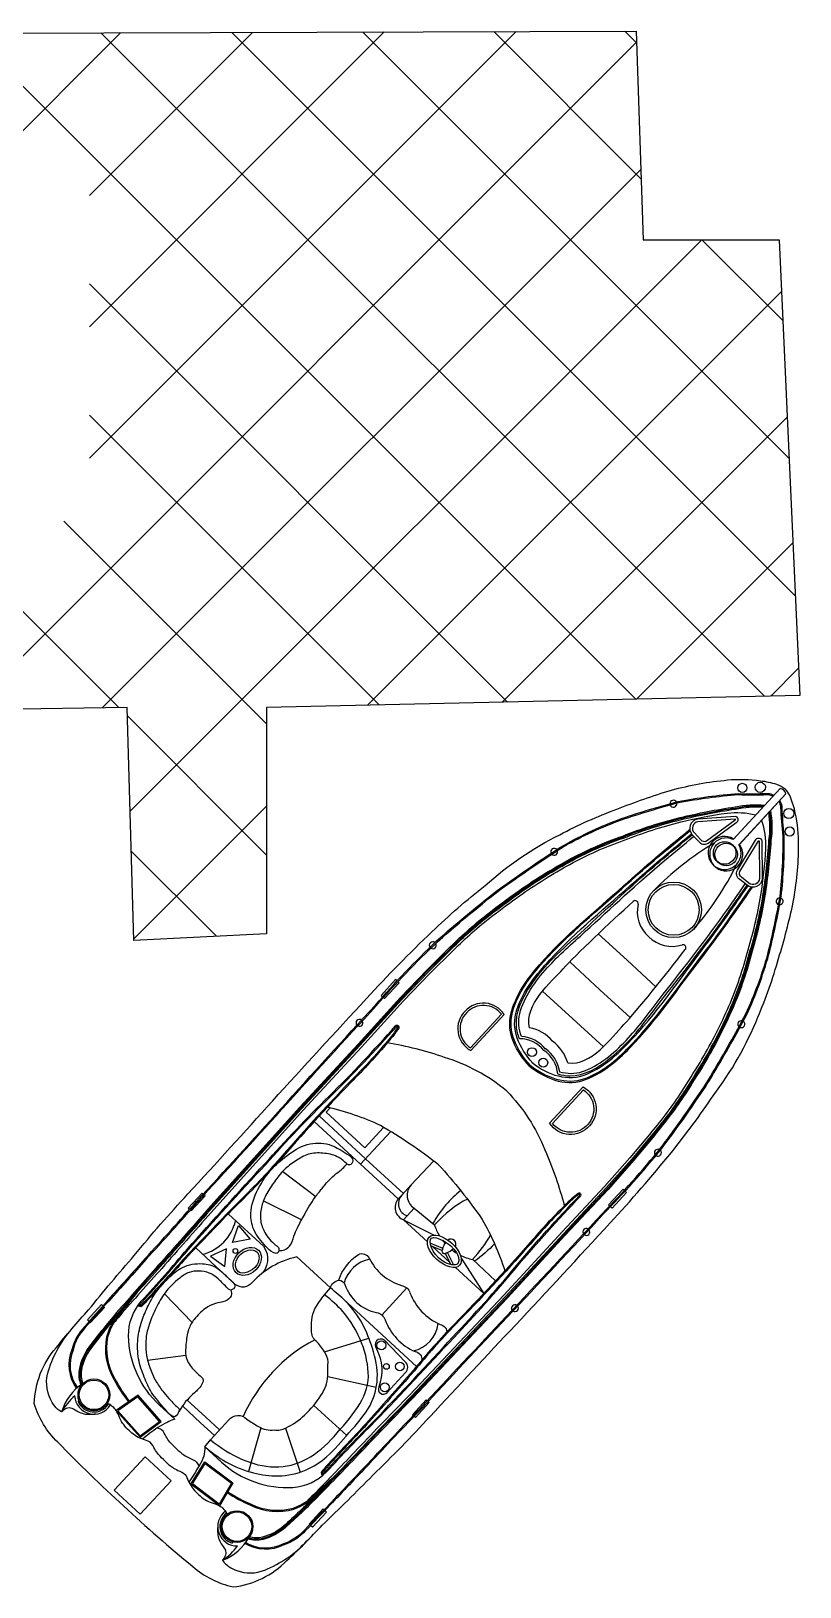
# Model space of a CAD drawing. Header units: metres. Extents: x 261354 to 266452, y 2168453 to 2172813.
# Drawn here: x 262132.7 to 262185.3, y 2168828.3 to 2168934.7 of the extents above; entities that cross this region are included whole.
import ezdxf

# ---------------------------------------------------------------- set-up
doc = ezdxf.new("R2010")
doc.units = ezdxf.units.M
doc.layers.add('PORT', color=5, linetype='Continuous')

msp = doc.modelspace()

# ---------------------------------------------------------------- linework, layer by layer
at = {"color": 32, "true_color": 0xcd6928}
for p, q in [((262173.46, 2168871.16), (262171.48, 2168872.98)), ((262171.61, 2168869.15), (262169.55, 2168871.06)), ((262173.46, 2168871.16), (262175.44, 2168869.33)), ((262169.76, 2168867.15), (262167.69, 2168869.06)), ((262171.61, 2168869.15), (262173.68, 2168867.25)), ((262169.76, 2168867.15), (262171.84, 2168865.24)), ((262155.59, 2168857.59), (262152.43, 2168860.51)), ((262155.24, 2168857.21), (262152.08, 2168860.13)), ((262149.92, 2168856.72), (262152.19, 2168855.01)), ((262148.6, 2168854.71), (262151.22, 2168853.41)), ((262158.91, 2168854.2), (262158.18, 2168853.41)), ((262158.18, 2168853.41), (262159.81, 2168851.91)), ((262158.18, 2168853.41), (262160.28, 2168852.37)), ((262160.87, 2168851.45), (262160, 2168851.81)), ((262160.81, 2168851.31), (262160.04, 2168851.63)), ((262160.18, 2168851.57), (262161.33, 2168850.51)), ((262161.02, 2168851.12), (262161.42, 2168850.35)), ((262161.16, 2168851.19), (262161.6, 2168850.33)), ((262162.11, 2168850.8), (262163.66, 2168848.37)), ((262161.71, 2168850.17), (262163.66, 2168848.37)), ((262156.7, 2168846.9), (262158.41, 2168848.76)), ((262141.84, 2168848.36), (262143.73, 2168846.4)), ((262153.79, 2168848.25), (262159.07, 2168843.38)), ((262152.78, 2168844.39), (262155.81, 2168845.31)), ((262140.68, 2168843.82), (262143.29, 2168844.15)), ((262153, 2168842.7), (262156.32, 2168841.97)), ((262143.4, 2168841.09), (262144.66, 2168839.92)), ((262136, 2168841.05), (262135.93, 2168841.02)), ((262143.07, 2168840.68), (262144.31, 2168839.54)), ((262152.04, 2168840.72), (262154.3, 2168838.66)), ((262145.26, 2168838.67), (262144.31, 2168839.54)), ((262145.61, 2168839.05), (262144.66, 2168839.92)), ((262148.42, 2168839.19), (262147.58, 2168836.2)), ((262150.11, 2168839.16), (262151.11, 2168836.16)), ((262146.49, 2168831.38), (262146.47, 2168831.31))]:
    msp.add_line(p, q, dxfattribs=at)
for points in [[(262139.06, 2168833.84, -0.01736), (262134.54, 2168838.21, -0.12634), (262132.94, 2168840.84, -0.172899), (262134.43, 2168844.66, -0.013884), (262136.65, 2168847.25, -0.008973), (262139.78, 2168850.98, -0.01509), (262143.44, 2168855.18, 0.002245), (262149.22, 2168861.53, -0.003342), (262155.66, 2168868.55, -0.016984), (262160.12, 2168873.11, -0.024546), (262163.76, 2168876.27, -0.067942), (262168.86, 2168879.75, -0.033948), (262172.76, 2168881.49, -0.022001), (262176.5, 2168882.8, -0.042872), (262180.33, 2168883.49, -0.059514), (262182.58, 2168883.44, -0.046364), (262183.67, 2168883.2, -0.104882), (262184.27, 2168882.88, -0.104882)], [(262139.06, 2168833.84, 0.01736), (262143.78, 2168829.7, 0.12634), (262146.53, 2168828.31, 0.172899), (262150.21, 2168830.11, 0.013884), (262152.62, 2168832.53, 0.008973), (262156.08, 2168835.95, 0.01509), (262159.97, 2168839.94, -0.002245), (262165.83, 2168846.21, 0.003342), (262172.3, 2168853.2, 0.016984), (262176.49, 2168858.02, 0.024546), (262179.34, 2168861.9, 0.067942), (262182.4, 2168867.27, 0.033948), (262183.82, 2168871.29, 0.022001), (262184.82, 2168875.13, 0.042872), (262185.19, 2168879.01, 0.059514), (262184.96, 2168881.24, 0.046364), (262184.63, 2168882.31, 0.104882), (262184.27, 2168882.88, 0.104882)], [(262140.52, 2168850.76, 0.006425), (262144.03, 2168854.67, 0.002217), (262149.8, 2168861, -0.003368), (262156.26, 2168868.1, -0.024633), (262160.44, 2168872.48, -0.015037), (262163.5, 2168875.06, -0.025439), (262165.27, 2168876.42, -0.013843), (262169.12, 2168879.02, -0.040266), (262173.07, 2168880.85, -0.016729), (262176.96, 2168882.02, -0.029739), (262181.07, 2168882.56, 0.01525), (262183.02, 2168882.57, -0.132389), (262183.37, 2168882.5, -0.028442), (262183.5, 2168882.44, -0.028442)], [(262140.58, 2168850.71, 0.006424), (262144.09, 2168854.62, 0.002217), (262149.85, 2168860.95, -0.003368), (262156.32, 2168868.05, -0.024633), (262160.5, 2168872.42, -0.015038), (262163.55, 2168875, -0.025461), (262165.31, 2168876.36, -0.013839), (262169.16, 2168878.96, -0.040238), (262173.09, 2168880.77, -0.016715), (262176.98, 2168881.94, -0.029693), (262181.07, 2168882.49, 0.015234), (262183.03, 2168882.49, -0.134036), (262183.34, 2168882.43, -0.024879), (262183.45, 2168882.38, -0.024879)], [(262155.74, 2168836.73, -0.006424), (262159.35, 2168840.54, -0.002217), (262165.2, 2168846.8, 0.003368), (262171.75, 2168853.82, 0.024633), (262175.77, 2168858.34, 0.015038), (262178.1, 2168861.59, 0.025461), (262179.31, 2168863.46, 0.013839), (262181.58, 2168867.5, 0.040238), (262183.08, 2168871.57, 0.016715), (262183.92, 2168875.54, 0.029693), (262184.13, 2168879.66, -0.015234), (262183.98, 2168881.61, 0.134036), (262183.9, 2168881.92, 0.024879), (262183.84, 2168882.02, 0.024879)], [(262155.8, 2168836.68, -0.006425), (262159.41, 2168840.49, -0.002217), (262165.26, 2168846.75, 0.003368), (262171.81, 2168853.77, 0.024633), (262175.83, 2168858.29, 0.015037), (262178.16, 2168861.54, 0.025439), (262179.37, 2168863.42, 0.013843), (262181.65, 2168867.46, 0.040266), (262183.15, 2168871.55, 0.016729), (262184, 2168875.53, 0.029739), (262184.21, 2168879.67, -0.01525), (262184.06, 2168881.61, 0.132389), (262183.97, 2168881.95, 0.028442), (262183.89, 2168882.08, 0.028442)], [(262161.38, 2168872.07, -0.031596), (262164.03, 2168874.41, -0.004928), (262165.92, 2168875.82, -0.02844), (262169.4, 2168877.99, -0.042875), (262173.17, 2168879.66, -0.035347), (262177.09, 2168880.92, -0.024093), (262180.84, 2168881.65, -0.079837), (262182.88, 2168881.77)], [(262161.44, 2168872.02, -0.031592), (262164.08, 2168874.35, -0.004926), (262165.97, 2168875.76, -0.028436), (262169.44, 2168877.92, -0.042895), (262173.19, 2168879.59, -0.035363), (262177.1, 2168880.85, -0.024111), (262180.85, 2168881.57, -0.077658), (262182.82, 2168881.7, -0.077658)], [(262161.49, 2168871.96, -0.031588), (262164.13, 2168874.29, -0.004924), (262166.01, 2168875.69, -0.028433), (262169.47, 2168877.85, -0.042917), (262173.22, 2168879.52, -0.035379), (262177.12, 2168880.77, -0.02413), (262180.87, 2168881.5, -0.075408), (262182.75, 2168881.63, -0.075408)], [(262161.6, 2168871.86, -0.031581), (262164.22, 2168874.17, -0.00492), (262166.1, 2168875.57, -0.028426), (262169.55, 2168877.72, -0.042959), (262173.27, 2168879.37, -0.035411), (262177.16, 2168880.62, -0.028829), (262180.3, 2168881.23, -0.092336), (262182.26, 2168881.1, -0.080328)], [(262175.12, 2168859.39, 0.031581), (262177.21, 2168862.19, 0.00492), (262178.45, 2168864.18, 0.028426), (262180.32, 2168867.79, 0.042959), (262181.66, 2168871.64, 0.035411), (262182.6, 2168875.61, 0.028829), (262182.95, 2168878.79, 0.092336), (262182.66, 2168880.74, 0.080328)], [(262175.24, 2168859.29, 0.031588), (262177.34, 2168862.11, 0.004924), (262178.59, 2168864.1, 0.028433), (262180.46, 2168867.73, 0.042917), (262181.81, 2168871.6, 0.035379), (262182.75, 2168875.59, 0.02413), (262183.16, 2168879.38, 0.075408), (262183.15, 2168881.27, 0.075408)], [(262175.29, 2168859.25, 0.031592), (262177.41, 2168862.07, 0.004926), (262178.65, 2168864.06, 0.028436), (262180.53, 2168867.69, 0.042895), (262181.89, 2168871.58, 0.035363), (262182.82, 2168875.57, 0.024111), (262183.24, 2168879.37, 0.077658), (262183.21, 2168881.34, 0.077658)], [(262175.35, 2168859.2, 0.031596), (262177.47, 2168862.03, 0.004928), (262178.72, 2168864.02, 0.02844), (262180.6, 2168867.66, 0.042875), (262181.96, 2168871.55, 0.035347), (262182.9, 2168875.56, 0.024093), (262183.32, 2168879.36, 0.079837), (262183.28, 2168881.41)], [(262177.92, 2168879.75), (262178.34, 2168879.3, 0.382221), (262179, 2168879.17), (262180.93, 2168880.58, 0.786544), (262180.86, 2168881), (262178.29, 2168880.82, 0.616464), (262177.92, 2168879.75, 3.844907)], [(262181.66, 2168876.3), (262181.18, 2168876.68, -0.382221), (262181, 2168877.33), (262182.25, 2168879.37, -0.786544), (262182.68, 2168879.33), (262182.7, 2168876.75, -0.616464), (262181.66, 2168876.3, -3.844907)], [(262161.38, 2168872.07), (262159.77, 2168870.48), (262157.95, 2168868.59), (262155.08, 2168865.43), (262151.1, 2168861.12), (262144.8, 2168854.13, -0.002601), (262141.42, 2168850.3, 0.004411), (262138.55, 2168847.04, 0.013009), (262136.67, 2168844.71, 0.113396), (262136.01, 2168843.15, 0.146005), (262136.13, 2168842.13, 1.595219)], [(262161.44, 2168872.02), (262159.83, 2168870.43), (262158.01, 2168868.54), (262155.13, 2168865.38), (262151.16, 2168861.07), (262144.86, 2168854.08, -0.002601), (262141.48, 2168850.25, 0.004411), (262138.61, 2168846.99, 0.013003), (262136.73, 2168844.66, 0.113337), (262136.08, 2168843.14, 0.144821), (262136.19, 2168842.17, 0.138987)], [(262161.49, 2168871.96), (262159.88, 2168870.37), (262158.07, 2168868.48), (262155.19, 2168865.33), (262151.21, 2168861.01), (262144.92, 2168854.03, -0.002601), (262141.54, 2168850.19, 0.00441), (262138.66, 2168846.94, 0.012997), (262136.8, 2168844.62, 0.113276), (262136.16, 2168843.13, 0.142458), (262136.26, 2168842.22, 0.142458)], [(262161.6, 2168871.85), (262159.99, 2168870.26), (262158.18, 2168868.38), (262155.3, 2168865.22), (262151.33, 2168860.91), (262145.03, 2168853.92, -0.002601), (262141.65, 2168850.09, 0.00441), (262138.78, 2168846.84, 0.002867), (262138.36, 2168846.34, 0.002867)], [(262162.78, 2168864.98), (262165.07, 2168867.46, 0.483063), (262162.39, 2168867.69, 0.50024), (262162.78, 2168864.98, 0.418424)], [(262142.54, 2168839.79), (262141.51, 2168840.73, -0.202722), (262139.38, 2168845.47, -0.178768), (262140.25, 2168847.84, 0.010028), (262143.41, 2168851.42, -0.005356), (262148.7, 2168857.25, -0.016605), (262153.09, 2168861.87, 0.018921), (262157.63, 2168866.68, -0.925873), (262157.85, 2168866.53, -0.041202), (262157.13, 2168865.59, -0.024461), (262154.57, 2168862.8, 0.012888), (262149.65, 2168857.4, -0.019359), (262146.69, 2168854.32, 0.002375), (262143.27, 2168850.75, -0.006386), (262141.16, 2168848.42, -0.013656), (262140.29, 2168847.5, -0.862706), (262140.1, 2168847.64, 0.648089)], [(262140.16, 2168847.6, -0.016488), (262140.31, 2168847.79, 0.010023), (262143.47, 2168851.37, -0.005356), (262148.76, 2168857.2, -0.016607), (262153.15, 2168861.81, 0.018921), (262157.69, 2168866.62, 0.01143), (262157.69, 2168866.63, -0.913283), (262157.78, 2168866.57, -0.041174), (262157.08, 2168865.64, -0.024478), (262154.51, 2168862.85, 0.012889), (262149.59, 2168857.45, -0.019362), (262146.64, 2168854.37, 0.002377), (262143.21, 2168850.8, -0.006391), (262141.1, 2168848.47, -0.013664), (262140.23, 2168847.55, 0.000701), (262140.23, 2168847.55, -0.819976), (262140.16, 2168847.6, -0.819976)], [(262165.23, 2168862.23, 0.096403), (262160.99, 2168864.52, 0.040538), (262157.07, 2168865.52, 1.92312)], [(262168.17, 2168860.02), (262170.46, 2168862.5, -0.483063), (262170.9, 2168859.84, -0.50024), (262168.17, 2168860.02, -0.418424)], [(262165.23, 2168862.23, -0.096403), (262167.85, 2168858.19, -0.040538), (262169.17, 2168854.37, -1.92312)], [(262160.57, 2168857.18, 0.033687), (262156.61, 2168859.86, 0.051879), (262152.98, 2168861.11, 1.92312)], [(262175.35, 2168859.2), (262173.9, 2168857.46), (262172.16, 2168855.49), (262169.24, 2168852.37), (262165.27, 2168848.06), (262158.81, 2168841.21, 0.002601), (262155.27, 2168837.53, -0.004411), (262152.25, 2168834.4, -0.013009), (262150.08, 2168832.35, -0.113396), (262148.58, 2168831.56, -0.146005), (262147.55, 2168831.59, -1.595219)], [(262175.29, 2168859.24), (262173.84, 2168857.51), (262172.1, 2168855.54), (262169.19, 2168852.42), (262165.21, 2168848.11), (262158.75, 2168841.27, 0.002601), (262155.21, 2168837.59, -0.004411), (262152.2, 2168834.46, -0.013003), (262150.03, 2168832.4, -0.113337), (262148.57, 2168831.63, -0.144821), (262147.59, 2168831.66, -0.138987)], [(262175.23, 2168859.29), (262173.78, 2168857.56), (262172.04, 2168855.6), (262169.13, 2168852.48), (262165.15, 2168848.16), (262158.7, 2168841.32, 0.002601), (262155.15, 2168837.64, -0.00441), (262152.14, 2168834.51, -0.012997), (262149.98, 2168832.46, -0.113276), (262148.55, 2168831.71, -0.142458), (262147.63, 2168831.73, -0.142458)], [(262175.12, 2168859.39), (262173.66, 2168857.66), (262171.93, 2168855.7), (262169.02, 2168852.58), (262165.04, 2168848.27), (262158.59, 2168841.43, 0.002601), (262155.04, 2168837.75, -0.00441), (262152.04, 2168834.62, -0.002867), (262151.57, 2168834.16, -0.002867)], [(262160.22, 2168857.43), (262158.71, 2168855.8, 0.462925), (262158.91, 2168854.2), (262160.3, 2168853.07)], [(262160.57, 2168857.18, -0.033687), (262163.56, 2168853.44, -0.051879), (262165.11, 2168849.93, -1.92312)], [(262144.6, 2168837.88), (262145.73, 2168836.85, 0.202722), (262150.62, 2168835.11, 0.178768), (262152.91, 2168836.17, -0.010028), (262156.22, 2168839.61, 0.005356), (262161.61, 2168845.35, 0.016605), (262165.85, 2168850.1, -0.018921), (262170.28, 2168855.02, 0.925873), (262170.11, 2168855.22, 0.041202), (262169.24, 2168854.43, 0.024461), (262166.66, 2168851.65, -0.012888), (262161.68, 2168846.31, 0.019359), (262158.84, 2168843.11, -0.002375), (262155.57, 2168839.41, 0.006386), (262153.41, 2168837.11, 0.013656), (262152.57, 2168836.18, 0.862706), (262152.73, 2168836, -0.648089)], [(262152.68, 2168836.06, 0.016488), (262152.85, 2168836.22, -0.010023), (262156.17, 2168839.66, 0.005356), (262161.55, 2168845.41, 0.016607), (262165.8, 2168850.15, -0.018921), (262170.22, 2168855.07, -0.01143), (262170.22, 2168855.08, 0.913283), (262170.16, 2168855.16, 0.041174), (262169.29, 2168854.38, 0.024478), (262166.72, 2168851.6, -0.012889), (262161.73, 2168846.26, 0.019362), (262158.9, 2168843.06, -0.002377), (262155.62, 2168839.36, 0.006391), (262153.47, 2168837.06, 0.013664), (262152.63, 2168836.13, -0.000701), (262152.63, 2168836.13, 0.819976), (262152.68, 2168836.06, 0.819976)], [(262158.06, 2168855.09), (262157.82, 2168854.84, 0.516839), (262158.18, 2168853.41, 0.282905)], [(262158.71, 2168855.8), (262158.06, 2168855.09, 0.545737), (262158.43, 2168853.68, 0.282905)], [(262146.21, 2168853.81), (262148.61, 2168851.6, -0.406088), (262148.35, 2168849.62)], [(262140.52, 2168850.76, -0.002942), (262137.98, 2168847.92, 0.002013), (262136.37, 2168846.09, 0.130442), (262135.51, 2168844.53, 0.261246), (262135.83, 2168841.88, 0.209197)], [(262140.58, 2168850.71, -0.002941), (262138.04, 2168847.86, 0.002014), (262136.42, 2168846.04, 0.130992), (262135.59, 2168844.5, 0.261832), (262135.89, 2168841.93, 0.261832)], [(262153.18, 2168848.76), (262150.89, 2168850.87, 0.158322), (262147.84, 2168849.12, -0.417676), (262146.68, 2168849), (262143.98, 2168851.49)], [(262153.75, 2168849.28, -0.164009), (262155.1, 2168851.05, -0.407559), (262155.83, 2168850.79, 0.20466), (262158.04, 2168848.92, -0.28657), (262158.62, 2168848.42, 0.198759), (262160.68, 2168846.25, -0.45148), (262161.12, 2168845.65, -1.463971)], [(262144.6, 2168837.88), (262144.98, 2168838.36), (262146.23, 2168839.73, -0.448043), (262147.47, 2168839.79, 0.025561), (262148.27, 2168839.27, 0.15676), (262149.34, 2168839.04, 0.144288), (262150.15, 2168839.18, 0.079427), (262151.42, 2168840.06, 0.054179), (262152.54, 2168841.4, 0.127294), (262153.01, 2168842.73, -0.025195), (262153.03, 2168843.69, 0.112656), (262152.78, 2168844.39, 0.061652), (262152.2, 2168845.12, -0.222278), (262151.89, 2168845.83, -0.049109), (262151.92, 2168846.56, -0.09997), (262152.12, 2168847.32, -0.045992), (262152.79, 2168848.29), (262153.18, 2168848.76)], [(262153.18, 2168848.76, -0.291269), (262153.77, 2168849.28, -0.299867), (262154.18, 2168848.99, 0.273478), (262156.34, 2168847.07, -0.28657), (262156.92, 2168846.57, 0.198759), (262158.97, 2168844.4, -0.45148), (262159.41, 2168843.8, -1.463971)], [(262139.46, 2168841.01, -0.043334), (262138.47, 2168842.52, -0.18333), (262137.98, 2168845.4, -0.123985), (262139.04, 2168847.27, 0.015377), (262139.99, 2168848.46)], [(262139.4, 2168840.96, -0.043195), (262138.41, 2168842.49, -0.183415), (262137.9, 2168845.42, -0.094511), (262138.65, 2168846.92)], [(262134.81, 2168840.27, -0.164393), (262134.03, 2168841.19, -0.188684), (262133.91, 2168843.09, -0.10758), (262135.65, 2168846.12)], [(262146.17, 2168834.82, 0.043334), (262147.76, 2168833.96, 0.18333), (262150.66, 2168833.7, 0.123985), (262152.44, 2168834.92, -0.015377), (262153.55, 2168835.96)], [(262155.8, 2168836.68, 0.002942), (262153.17, 2168833.91, -0.002013), (262151.49, 2168832.16, -0.130442), (262150, 2168831.18, -0.261246), (262147.33, 2168831.28, -0.209197)], [(262155.74, 2168836.73, 0.002941), (262153.12, 2168833.96, -0.002014), (262151.43, 2168832.21, -0.130992), (262149.97, 2168831.25, -0.261832), (262147.37, 2168831.34, -0.261832)], [(262146.13, 2168834.76, 0.043195), (262147.73, 2168833.89, 0.183415), (262150.69, 2168833.63, 0.094511), (262152.13, 2168834.49)], [(262145.81, 2168830.13, 0.164393), (262146.79, 2168829.43, 0.188684), (262148.69, 2168829.46, 0.10758), (262151.58, 2168831.44)]]:
    msp.add_lwpolyline(points, format="xyb", dxfattribs=at)
for points in [[(262183.92, 2168882.9), (262180.72, 2168879.42)], [(262180.74, 2168879.45), (262183.92, 2168882.9)], [(262184.32, 2168882.54), (262181.11, 2168879.06)], [(262181.14, 2168879.09), (262184.32, 2168882.54)], [(262157.74, 2168869.75), (262157.64, 2168869.84), (262156.65, 2168868.76), (262156.76, 2168868.67)], [(262156.81, 2168868.61), (262156.89, 2168868.54), (262157.88, 2168869.62), (262157.8, 2168869.7)], [(262153.17, 2168861.07), (262152.9, 2168860.77), (262155.54, 2168858.34), (262156.82, 2168859.73)], [(262157.82, 2168854.84), (262155.24, 2168857.21), (262157.3, 2168859.44)], [(262158.17, 2168855.22), (262155.59, 2168857.59)], [(262144.49, 2168855.16), (262144.41, 2168855.23), (262143.47, 2168854.2), (262143.55, 2168854.12)], [(262143.61, 2168854.07), (262143.67, 2168854.02), (262144.62, 2168855.05), (262144.54, 2168855.11)], [(262172.27, 2168854.36), (262172.2, 2168854.43), (262173.19, 2168855.5), (262173.27, 2168855.43)], [(262173.33, 2168855.38), (262173.43, 2168855.29), (262172.44, 2168854.21), (262172.33, 2168854.31)], [(262162.91, 2168850.7), (262164.46, 2168849.23)], [(262137.63, 2168847.52), (262137.53, 2168847.62), (262136.57, 2168846.58), (262136.69, 2168846.46)], [(262136.75, 2168846.41), (262136.79, 2168846.38), (262137.75, 2168847.42), (262137.69, 2168847.47)], [(262158.85, 2168840.02), (262158.79, 2168840.07), (262159.74, 2168841.1), (262159.81, 2168841.03)], [(262159.87, 2168840.98), (262159.94, 2168840.92), (262158.99, 2168839.89), (262158.91, 2168839.97)], [(262151.77, 2168832.56), (262151.73, 2168832.6), (262152.69, 2168833.64), (262152.75, 2168833.58)], [(262152.81, 2168833.53), (262152.91, 2168833.43), (262151.95, 2168832.39), (262151.83, 2168832.51)]]:
    msp.add_lwpolyline(points, dxfattribs=at)
for points in [[(262178.06, 2168879.88), (262178.49, 2168879.42, 0.383069), (262178.9, 2168879.33), (262180.84, 2168880.76, 0.853636), (262180.86, 2168880.81), (262178.31, 2168880.63, 0.613527)], [(262181.78, 2168876.44), (262181.29, 2168876.84, -0.383069), (262181.17, 2168877.24), (262182.43, 2168879.29, -0.853636), (262182.48, 2168879.31), (262182.51, 2168876.76, -0.613527)], [(262162.76, 2168865.17), (262164.88, 2168867.47, 0.460147), (262162.5, 2168867.58, 0.47706)], [(262168.37, 2168860), (262170.48, 2168862.3, -0.460147), (262170.78, 2168859.94, -0.47706)], [(262156.87, 2168845.18, 0.917705), (262156.34, 2168844.59, -0.209704), (262156.49, 2168841.98, 0.850912), (262157.06, 2168841.6), (262158.31, 2168842.96, 0.435659), (262158.3, 2168843.7)]]:
    msp.add_lwpolyline(points, format="xyb", close=True, dxfattribs=at)
for points in [[(262146.49, 2168851.87), (262146.9, 2168853.02), (262147.69, 2168852.08)], [(262146.09, 2168851.43), (262144.98, 2168850.93), (262145.97, 2168850.22)], [(262140.17, 2168838.54), (262141.61, 2168839.62), (262140.04, 2168841.41), (262138.54, 2168840.37)], [(262140.18, 2168838.64), (262141.5, 2168839.63), (262140.03, 2168841.31), (262138.66, 2168840.35)], [(262138.41, 2168834.92), (262140.51, 2168837.2), (262142.29, 2168835.56), (262140.18, 2168833.28)], [(262143.65, 2168835.33), (262144.61, 2168836.86), (262146.52, 2168835.43), (262145.6, 2168833.86)], [(262143.75, 2168835.35), (262144.63, 2168836.75), (262146.42, 2168835.41), (262145.58, 2168833.97)]]:
    msp.add_lwpolyline(points, close=True, dxfattribs=at)
for centre, radius in [((262181.34, 2168882.95), 0.313), ((262182.57, 2168882.99), 0.349), ((262184.52, 2168881.2), 0.349), ((262184.58, 2168879.97), 0.313), ((262180.13, 2168878.5), 0.771), ((262180.24, 2168878.4), 0.771), ((262176.65, 2168874.61), 1.9), ((262176.65, 2168874.61), 1.9), ((262176.65, 2168874.61), 1.74), ((262176.65, 2168874.61), 1.74), ((262166.96, 2168864.88), 0.305), ((262167.73, 2168864.16), 0.305), ((262146.69, 2168851.28), 0.163), ((262156.67, 2168844.83), 0.304), ((262157.01, 2168843.39), 0.197), ((262157.93, 2168843.38), 0.304), ((262137.02, 2168841.44), 1.09), ((262137.02, 2168841.44), 1.01), ((262156.9, 2168841.96), 0.304), ((262146.8, 2168832.43), 1.09), ((262146.8, 2168832.43), 1.01)]:
    msp.add_circle(centre, radius, dxfattribs=at)
for centre, radius, start, end in [((262183.87, 2168882.45), 0.456, 11.2323, 83.4176), ((262183.87, 2168882.45), 0.456, 11.2323, 83.4176), ((262176.63, 2168881.87), 0.237, 27.5554, 182.6974), ((262176.63, 2168881.87), 0.237, 201.3352, 8.9176), ((262180.13, 2168878.5), 1.13, 57.2089, 29.6585), ((262180.24, 2168878.4), 1.13, 64.9914, 37.441), ((262168.48, 2168878.58), 0.237, 38.9408, 207.0365), ((262168.48, 2168878.58), 0.237, 225.6715, 20.3057), ((262189.68, 2168861.84), 20.14, 120.6523, 135.7231), ((262162.86, 2168886.56), 20.14, 318.9268, 333.9976), ((262174.02, 2168875.04), 0.202, 346.5196, 132.9873), ((262183.89, 2168875.19), 0.237, 85.7323, 253.3147), ((262183.89, 2168875.19), 0.237, 271.9525, 67.0945), ((262176.44, 2168874.49), 2.28, 167.2642, 229.0653), ((262160.18, 2168872.19), 0.237, 48.6445, 219.0511), ((262160.18, 2168872.19), 0.237, 237.71, 29.9856), ((262176.54, 2168874.39), 2.28, 225.5846, 287.3857), ((262177.28, 2168872.02), 0.202, 321.6626, 108.1303), ((262155.17, 2168866.88), 0.237, 52.355, 222.4542), ((262155.17, 2168866.88), 0.237, 241.1143, 33.6949), ((262181.27, 2168866.79), 0.237, 74.3442, 228.9784), ((262181.27, 2168866.79), 0.237, 247.6134, 55.7091), ((262166.1, 2168863.65), 2.15, 38.6134, 89.8205), ((262166.1, 2168863.65), 2.3, 38.6134, 86.3632), ((262166.21, 2168863.72), 2.89, 41.5985, 78.2008), ((262166.63, 2168863.33), 2.89, 16.4491, 53.0514), ((262166.58, 2168863.21), 2.15, 4.8294, 56.0365), ((262166.58, 2168863.21), 2.3, 8.2867, 56.0365), ((262175.57, 2168858), 0.237, 64.6643, 216.9399), ((262175.57, 2168858), 0.237, 235.5988, 46.0054), ((262143.66, 2168854.07), 3.12, 284.7935, 346.681), ((262163.67, 2168854.16), 3.55, 197.9499, 211.3009), ((262170.68, 2168852.58), 0.237, 60.955, 213.5355), ((262162.06, 2168851.14), 1.24, 142.9275, 168.9203), ((262163.67, 2168854.16), 3.55, 217.2741, 221.514), ((262162.06, 2168851.14), 1.24, 133.4404, 133.7097), ((262161.42, 2168851.75), 0.347, 328.1272, 126.4728), ((262170.68, 2168852.58), 0.237, 232.1957, 42.2948), ((262156.28, 2168848.51), 2.24, 100.525, 164.7291), ((262160.97, 2168851.26), 0.166, 137.3249, 317.3249), ((262160.75, 2168852.35), 1.24, 285.7296, 313.3696), ((262163.67, 2168854.16), 3.55, 232.2274, 238.5668), ((262160.75, 2168852.35), 1.24, 320.9402, 321.2095), ((262163.67, 2168854.16), 3.55, 242.7591, 257.5149), ((262165.8, 2168847.37), 0.237, 58.5469, 214.7961), ((262165.8, 2168847.37), 0.237, 233.4203, 39.9227), ((262158.33, 2168846.62), 2.24, 283.9494, 352.0969), ((262157.39, 2168835.37), 11.17, 118.2245, 155.697), ((262138.19, 2168839.28), 3.52, 123.3206, 163.6562), ((262137.94, 2168838.65), 3.52, 129.4503, 152.6829), ((262137.02, 2168841.44), 1.32, 183.0975, 327.9991), ((262137.02, 2168841.44), 1.17, 201.0492, 327.9991), ((262146.8, 2168832.43), 1.32, 126.6508, 271.5524), ((262146.8, 2168832.43), 1.17, 126.6508, 253.6006), ((262144.55, 2168833.42), 3.52, 290.9937, 331.3293), ((262143.94, 2168833.12), 3.52, 301.967, 325.1996)]:
    msp.add_arc(centre, radius, start, end, dxfattribs=at)
for start_param, end_param in [(0.830012, 1.576846), (4.712389, 5.232342)]:
    msp.add_ellipse((262161.61, 2168851.89), major_axis=(2.81, 3.05), ratio=0.425319, start_param=start_param, end_param=end_param, dxfattribs=at)
for centre, major_axis, ratio in [((262160.97, 2168851.26), (1.04, -0.96), 0.533092), ((262147.5, 2168850.57), (0.771, 0.764), 0.758117)]:
    msp.add_ellipse(centre, major_axis=major_axis, ratio=ratio, dxfattribs=at)
for points, knots in [([(262166.79, 2168863.92), (262165.9, 2168864.89), (262165.2, 2168866.17), (262165.84, 2168868.8), (262166.67, 2168869.93), (262169.25, 2168872.9), (262171.26, 2168874.47), (262174.66, 2168877.56), (262176.16, 2168878.81), (262177.74, 2168880.1)], [0, 0, 0, 0, 0.0462196, 0.0462196, 0.0924392, 0.0924392, 0.1947325, 0.1947325, 0.2709084, 0.2709084, 0.2709084, 0.2709084]), ([(262166.85, 2168863.97), (262165.93, 2168864.97), (262165.27, 2168866.29), (262166, 2168868.95), (262166.88, 2168870.08), (262169.52, 2168873.03), (262171.52, 2168874.62), (262174.85, 2168877.62), (262176.27, 2168878.8), (262177.76, 2168880.02)], [0, 0, 0, 0, 0.0480884, 0.0480884, 0.0961768, 0.0961768, 0.1985377, 0.1985377, 0.2704106, 0.2704106, 0.2704106, 0.2704106]), ([(262167.02, 2168864.13), (262166.08, 2168865.15), (262165.49, 2168866.46), (262166.35, 2168869.1), (262167.29, 2168870.22), (262170.02, 2168873.17), (262172.06, 2168874.82), (262175.3, 2168877.7), (262176.58, 2168878.76), (262177.86, 2168879.81)], [0, 0, 0, 0, 0.0508337, 0.0508337, 0.1016674, 0.1016674, 0.2060328, 0.2060328, 0.2709084, 0.2709084, 0.2709084, 0.2709084]), ([(262166.11, 2168865.8), (262166, 2168866.07), (262165.67, 2168867.27), (262167.09, 2168870.25), (262170.55, 2168873.21), (262174.21, 2168876.72), (262176.84, 2168878.87), (262177.91, 2168879.75)], [0.0234044, 0.0234044, 0.0234044, 0.0234044, 0.0350942, 0.0739111, 0.138251, 0.2165713, 0.2709084, 0.2709084, 0.2709084, 0.2709084]), ([(262166.25, 2168865.95), (262166.06, 2168866.46), (262166, 2168866.97), (262166.39, 2168868.64), (262167.2, 2168869.75), (262168.81, 2168871.54), (262169.71, 2168872.31), (262172.4, 2168874.75), (262174.17, 2168876.43), (262176.68, 2168878.54), (262177.35, 2168879.09), (262178.01, 2168879.63)], [0.0248254, 0.0248254, 0.0248254, 0.0248254, 0.0474598, 0.0474598, 0.0949196, 0.0949196, 0.1423794, 0.1423794, 0.237299, 0.237299, 0.2709084, 0.2709084, 0.2709084, 0.2709084]), ([(262166.98, 2168864.16), (262168.07, 2168863.31), (262169.42, 2168862.84), (262171.99, 2168863.91), (262173.03, 2168864.93), (262175.75, 2168867.89), (262177.23, 2168870.06), (262179.83, 2168873.52), (262180.79, 2168874.89), (262181.73, 2168876.25)], [0, 0, 0, 0, 0.0508337, 0.0508337, 0.1016674, 0.1016674, 0.2060328, 0.2060328, 0.2709084, 0.2709084, 0.2709084, 0.2709084]), ([(262168.72, 2168863.39), (262169, 2168863.31), (262170.22, 2168863.08), (262173.07, 2168864.74), (262175.75, 2168868.42), (262178.95, 2168872.36), (262180.87, 2168875.15), (262181.66, 2168876.29)], [0.0234044, 0.0234044, 0.0234044, 0.0234044, 0.0350942, 0.0739111, 0.138251, 0.2165713, 0.2709084, 0.2709084, 0.2709084, 0.2709084]), ([(262168.85, 2168863.54), (262169.38, 2168863.4), (262169.89, 2168863.38), (262171.52, 2168863.91), (262172.56, 2168864.8), (262174.22, 2168866.55), (262174.92, 2168867.52), (262177.13, 2168870.39), (262178.66, 2168872.29), (262180.56, 2168874.97), (262181.05, 2168875.67), (262181.54, 2168876.38)], [0.0248254, 0.0248254, 0.0248254, 0.0248254, 0.0474598, 0.0474598, 0.0949196, 0.0949196, 0.1423794, 0.1423794, 0.237299, 0.237299, 0.2709084, 0.2709084, 0.2709084, 0.2709084]), ([(262166.8, 2168866.55), (262166.41, 2168868.1), (262168.3, 2168869.7), (262169.95, 2168871.53), (262172.3, 2168873.75), (262173.88, 2168875.19)], [0.0313661, 0.0313661, 0.0313661, 0.0313661, 0.1084744, 0.1084744, 0.1920729, 0.1920729, 0.1920729, 0.1920729]), ([(262166.79, 2168863.92), (262167.83, 2168863.11), (262169.16, 2168862.52), (262171.73, 2168863.37), (262172.79, 2168864.29), (262175.54, 2168867.11), (262176.94, 2168869.23), (262179.74, 2168872.87), (262180.87, 2168874.47), (262182.03, 2168876.15)], [0, 0, 0, 0, 0.0462196, 0.0462196, 0.0924392, 0.0924392, 0.1947325, 0.1947325, 0.2709084, 0.2709084, 0.2709084, 0.2709084]), ([(262166.84, 2168863.98), (262167.91, 2168863.15), (262169.28, 2168862.6), (262171.87, 2168863.55), (262172.92, 2168864.51), (262175.65, 2168867.38), (262177.07, 2168869.51), (262179.79, 2168873.06), (262180.85, 2168874.58), (262181.94, 2168876.16)], [0, 0, 0, 0, 0.0480884, 0.0480884, 0.0961768, 0.0961768, 0.1985377, 0.1985377, 0.2704106, 0.2704106, 0.2704106, 0.2704106]), ([(262169.41, 2168864.15), (262170.99, 2168863.89), (262172.43, 2168865.9), (262174.12, 2168867.69), (262176.14, 2168870.21), (262177.44, 2168871.9)], [0.0313661, 0.0313661, 0.0313661, 0.0313661, 0.1084744, 0.1084744, 0.1920729, 0.1920729, 0.1920729, 0.1920729]), ([(262161.89, 2168850.41), (262162, 2168850.53), (262162, 2168850.82), (262161.42, 2168851.84), (262160.37, 2168852.33), (262159.82, 2168851.99), (262160.11, 2168851.11), (262161.28, 2168850.29), (262161.75, 2168850.26), (262161.89, 2168850.41)], [0, 0, 0, 0, 1.031451, 1.031451, 2.992455, 2.992455, 4.95346, 4.95346, 6.283185, 6.283185, 6.283185, 6.283185]), ([(262148.16, 2168851.22), (262147.9, 2168851.48), (262147.26, 2168851.36), (262146.57, 2168850.48), (262146.65, 2168849.93), (262147.39, 2168849.66), (262148.04, 2168850.01), (262148.36, 2168850.79), (262148.31, 2168851.07), (262148.16, 2168851.22)], [0, 0, 0, 0, 1.743273, 1.743273, 3.486547, 3.486547, 5.22982, 5.22982, 6.283185, 6.283185, 6.283185, 6.283185]), ([(262144.98, 2168838.36), (262146.36, 2168837.28), (262147.83, 2168836.55), (262150.93, 2168836.47), (262152.3, 2168837.33), (262154.57, 2168839.88), (262155.77, 2168841.21), (262155.79, 2168844.18), (262155.1, 2168845.91), (262153.69, 2168847.54), (262153.26, 2168847.9), (262152.79, 2168848.29)], [0, 0, 0, 0, 0.0684102, 0.0684102, 0.1368204, 0.1368204, 0.2052306, 0.2052306, 0.2736407, 0.2736407, 0.2974604, 0.2974604, 0.2974604, 0.2974604]), ([(262142.66, 2168837.75), (262142.51, 2168837.9), (262142.24, 2168838.15), (262141.93, 2168838.59), (262141.74, 2168839.05), (262141.46, 2168839.14), (262141.35, 2168839.18)], [0, 0, 0, 0, 0.00840925, 0.01405459, 0.02148076, 0.02583256, 0.02583256, 0.02583256, 0.02583256]), ([(262142.66, 2168837.75), (262142.82, 2168837.61), (262143.09, 2168837.37), (262143.56, 2168837.09), (262144.03, 2168836.94), (262144.15, 2168836.66), (262144.19, 2168836.56)], [0, 0, 0, 0, 0.00840925, 0.01405459, 0.02148076, 0.02583256, 0.02583256, 0.02583256, 0.02583256])]:
    msp.add_open_spline(points, degree=3, knots=knots, dxfattribs=at)
for points in [[(262153.94, 2168857.55), (262154.17, 2168857.36), (262154.5, 2168857.17), (262154.72, 2168857.44), (262154.33, 2168857.91), (262153.26, 2168858.5), (262151.79, 2168858.61), (262150.35, 2168857.9), (262149.24, 2168856.94), (262148.23, 2168855.49), (262147.75, 2168853.85), (262147.94, 2168852.76), (262148.77, 2168851.59), (262149.26, 2168851.18), (262149.55, 2168851.13), (262149.66, 2168851.44), (262149.44, 2168851.69), (262148.7, 2168852.55), (262148.42, 2168853.36), (262148.47, 2168854.26), (262148.77, 2168855.09), (262149.36, 2168856.02), (262150.02, 2168856.83), (262150.79, 2168857.42), (262151.68, 2168857.9), (262152.67, 2168857.97), (262153.65, 2168857.73), (262153.94, 2168857.55)], [(262149.66, 2168851.3), (262150.04, 2168851.37), (262150.39, 2168851.61), (262150.69, 2168852.3), (262150.93, 2168852.86), (262151.38, 2168853.71), (262152.14, 2168854.95), (262152.61, 2168855.55), (262153.12, 2168856.15), (262153.58, 2168856.57), (262154.02, 2168856.92), (262154.32, 2168857.23)], [(262146.38, 2168848.61), (262146.4, 2168848.21), (262145.99, 2168847.86), (262145.32, 2168847.69), (262144.65, 2168847.35), (262143.87, 2168846.6), (262143.49, 2168845.92), (262143.31, 2168844.89), (262143.3, 2168844.11), (262143.74, 2168843.27), (262144.2, 2168842.82), (262144.48, 2168842.48), (262144.38, 2168842.13), (262143.89, 2168841.58), (262142.96, 2168840.51), (262142.52, 2168839.95), (262141.9, 2168840.44), (262140.96, 2168841.61), (262140.46, 2168842.65), (262140.07, 2168843.91), (262140.03, 2168845.28), (262140.29, 2168846.48), (262140.73, 2168847.54), (262141.31, 2168848.53), (262142.11, 2168849.42), (262143.08, 2168850.16), (262143.74, 2168850.37), (262144.44, 2168850.41), (262145.41, 2168850.13), (262145.87, 2168849.75), (262146.42, 2168849.24), (262146.65, 2168848.87), (262146.38, 2168848.61), (262146.08, 2168848.81), (262145.5, 2168849.38), (262144.91, 2168849.77), (262144.18, 2168849.91), (262143.53, 2168849.82), (262142.88, 2168849.42), (262141.88, 2168848.42), (262141.27, 2168847.39), (262140.84, 2168846.37), (262140.6, 2168845.46), (262140.56, 2168844.78), (262140.66, 2168843.93), (262140.97, 2168842.97), (262141.3, 2168842.31), (262141.8, 2168841.6), (262142.26, 2168841.07), (262142.6, 2168840.71), (262142.84, 2168840.42), (262142.78, 2168840.2)], [(262144.6, 2168837.88), (262146.03, 2168836.86), (262147.93, 2168836.11), (262149.61, 2168835.9), (262151.52, 2168836.31), (262152.91, 2168837.2), (262154.45, 2168838.84), (262155.89, 2168840.72), (262156.39, 2168842.55), (262156.05, 2168844.63), (262155.37, 2168846.29), (262154.23, 2168847.83), (262153.18, 2168848.76)], [(262137.15, 2168840.13), (262136.66, 2168840.09), (262135.84, 2168840.33), (262135.41, 2168840.54), (262135.04, 2168840.46), (262134.81, 2168840.27)], [(262141.88, 2168836.91), (262141.43, 2168837.37), (262141.18, 2168837.72), (262140.87, 2168838.2), (262140.41, 2168838.38), (262139.52, 2168838.91), (262138.84, 2168839.75), (262138.59, 2168840.29), (262138.37, 2168840.57), (262137.94, 2168840.86)], [(262142.54, 2168839.79), (262142.02, 2168839.56), (262141.38, 2168839.2), (262140.32, 2168838.41)], [(262141.88, 2168836.91), (262142.38, 2168836.49), (262142.75, 2168836.28), (262143.25, 2168836), (262143.47, 2168835.56), (262144.07, 2168834.72), (262144.97, 2168834.1), (262145.52, 2168833.9), (262145.82, 2168833.7), (262146.14, 2168833.3)], [(262144.6, 2168837.88), (262144.52, 2168837.26), (262144.21, 2168836.59), (262143.51, 2168835.47)], [(262145.48, 2168832.45), (262145.48, 2168831.96), (262145.78, 2168831.16), (262146.02, 2168830.75), (262145.97, 2168830.38), (262145.81, 2168830.13)]]:
    msp.add_spline(points, degree=3, dxfattribs=at)
for points in [[(262162.09, 2168855.41), (262161.4, 2168854.85), (262160.71, 2168854.11), (262160.19, 2168853.17)], [(262164.4, 2168851.78), (262164.01, 2168851.35), (262163.55, 2168850.93), (262163.01, 2168850.57)]]:
    msp.add_open_spline(points, degree=3, dxfattribs=at)
at = {"layer": 'PORT'}
for p, q in [((261961.57, 2168933.99), (262174.09, 2168934.7)), ((262174.09, 2168934.7), (262174.56, 2168920.43)), ((262174.56, 2168920.43), (262183.85, 2168920.43)), ((262183.85, 2168920.43), (262185.27, 2168889.28)), ((262185.27, 2168889.28), (262148.82, 2168888.45)), ((262139.29, 2168888.45), (262061.3, 2168887.31)), ((262139.74, 2168872.52), (262139.29, 2168888.45)), ((262148.82, 2168888.45), (262148.82, 2168872.97)), ((262148.82, 2168872.97), (262139.74, 2168872.52))]:
    msp.add_line(p, q, dxfattribs=at)
at = {"layer": 'PORT', "linetype": 'Continuous'}
for p, q in [((262128.47, 2168888.29), (262174.11, 2168933.94)), ((262174.07, 2168889.02), (262128.54, 2168934.55)), ((262129.67, 2168925.41), (262138.84, 2168934.59)), ((262136.71, 2168905.51), (262165.87, 2168934.68)), ((262136.71, 2168914.49), (262156.86, 2168934.65)), ((262136.71, 2168923.47), (262147.85, 2168934.62)), ((262182.85, 2168889.22), (262137.49, 2168934.58)), ((262184.96, 2168896.09), (262146.44, 2168934.61)), ((262184.53, 2168905.51), (262155.39, 2168934.64)), ((262174.43, 2168924.59), (262164.35, 2168934.67)), ((262174.12, 2168933.88), (262173.3, 2168934.7)), ((262137.58, 2168888.43), (262174.4, 2168925.25)), ((262139.49, 2168881.35), (262178.57, 2168920.43)), ((262184.1, 2168914.92), (262178.58, 2168920.43)), ((262165.29, 2168888.82), (262136.71, 2168917.41)), ((262155.73, 2168888.61), (262184.01, 2168916.89)), ((262156.51, 2168888.62), (262136.71, 2168908.43)), ((262164.92, 2168888.82), (262184.4, 2168908.3)), ((262138.73, 2168888.44), (262125.99, 2168901.18)), ((262148.82, 2168887.33), (262134.97, 2168901.18)), ((262174.1, 2168889.02), (262184.8, 2168899.72)), ((262183.29, 2168889.23), (262185.19, 2168891.13)), ((262148.82, 2168878.35), (262139.31, 2168887.87)), ((262139.73, 2168872.61), (262148.82, 2168881.7)), ((262145.4, 2168872.8), (262139.56, 2168878.63))]:
    msp.add_line(p, q, dxfattribs=at)

doc.saveas('drawing.dxf')
